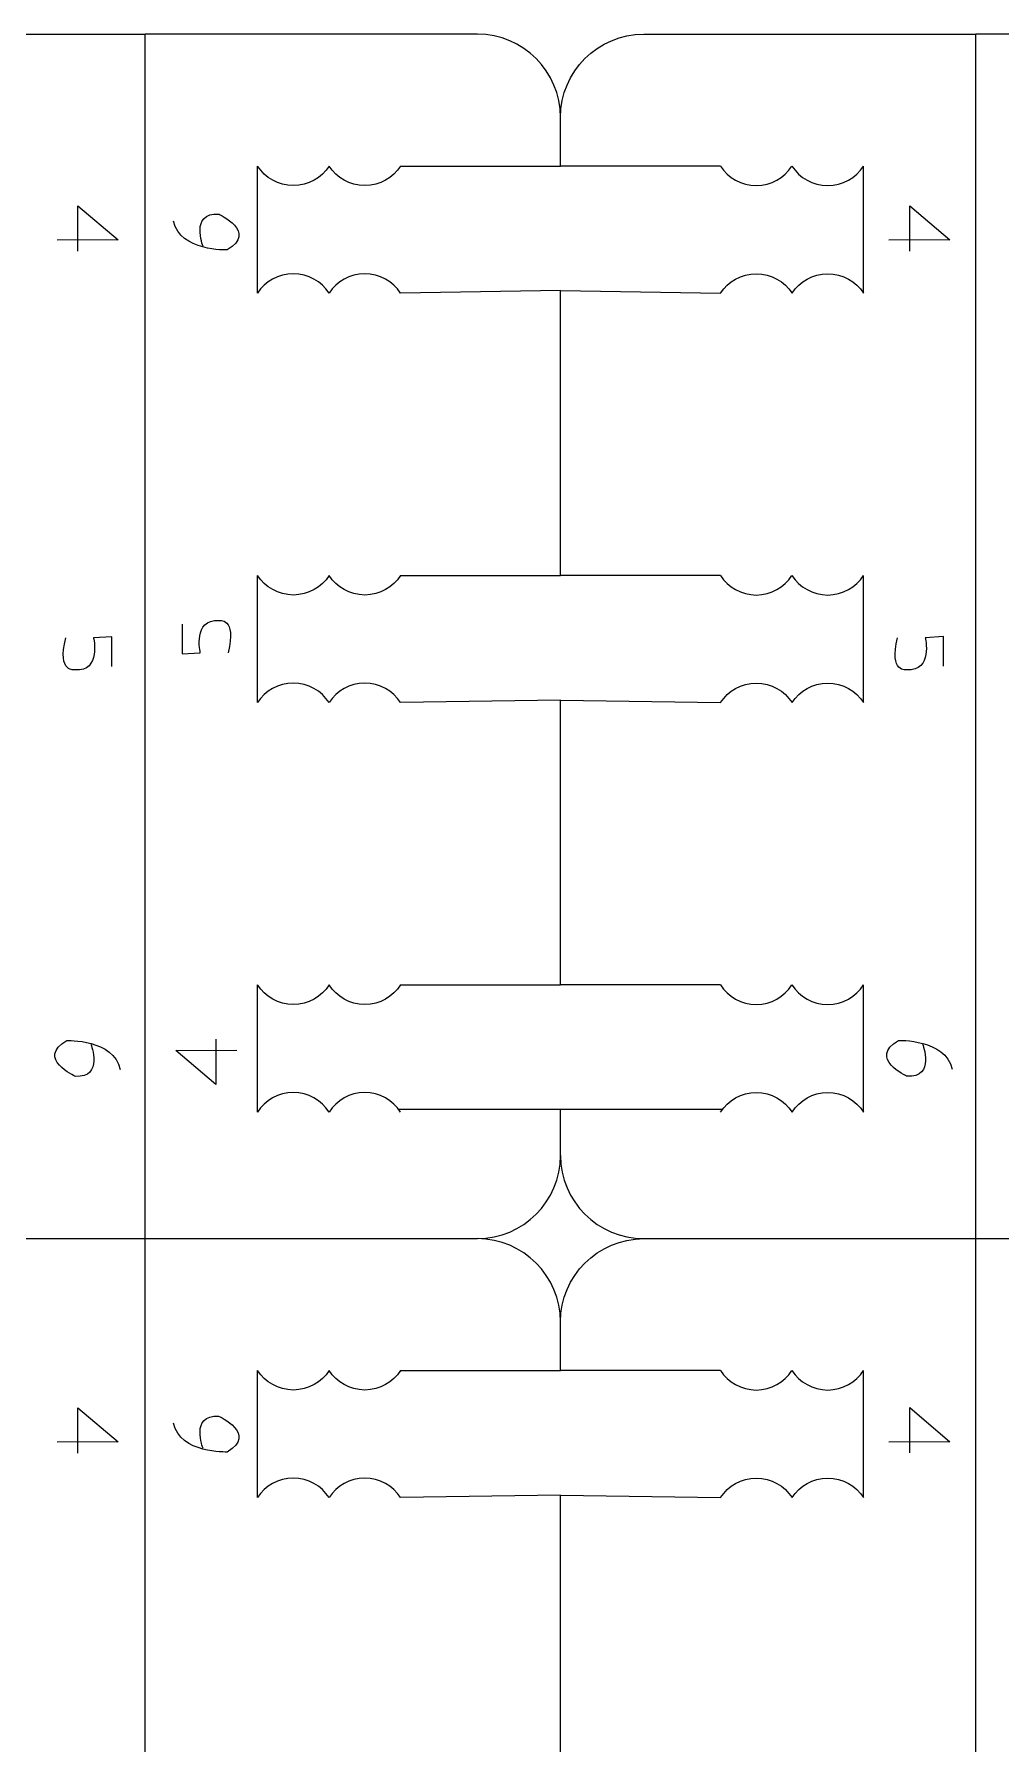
# Model space of a CAD drawing. Header units: centimetres. Extents: x -25 to 25, y -32.5 to 32.5.
# Drawn here: x -5.078 to -2.708, y 15.61 to 19.805 of the extents above; entities that cross this region are included whole.
import ezdxf

# ---------------------------------------------------------------- set-up
doc = ezdxf.new("R2010")
doc.units = ezdxf.units.CM
doc.header["$MEASUREMENT"] = 0
doc.layers.add('Capa 1', color=7, linetype='Continuous')

msp = doc.modelspace()

# ---------------------------------------------------------------- linework, layer by layer
at = {"layer": 'Capa 1', "color": 250, "lineweight": 9}
for points, knots in [([(-5.82499, 19.60151), (-5.82499, 19.71365), (-5.73323, 19.80541), (-5.62109, 19.80541), (-5.62109, 19.80541), (-5.62109, 19.80541), (-5.25527, 19.80541), (-4.80635, 19.80541)], [0, 0, 0, 0, 0.3333333, 0.3333333, 0.3333333, 0.3333333, 1, 1, 1, 1]), ([(-4.18003, 19.48185), (-4.18003, 19.48185), (-3.78771, 19.48185), (-3.78771, 19.48185), (-3.78771, 19.48185), (-3.78771, 19.48185), (-3.78771, 19.60151), (-3.78771, 19.60151), (-3.78771, 19.60151), (-3.78771, 19.71365), (-3.87946, 19.80541), (-3.9916, 19.80541), (-3.9916, 19.80541), (-3.9916, 19.80541), (-4.35743, 19.80541), (-4.80635, 19.80541)], [0, 0, 0, 0, 0.2, 0.2, 0.2, 0.2, 0.4, 0.4, 0.4, 0.4, 0.6, 0.6, 0.6, 0.6, 1, 1, 1, 1]), ([(-3.78771, 19.60151), (-3.78771, 19.71365), (-3.69595, 19.80541), (-3.58381, 19.80541), (-3.58381, 19.80541), (-3.58381, 19.80541), (-3.21798, 19.80541), (-2.76906, 19.80541)], [0, 0, 0, 0, 0.3333333, 0.3333333, 0.3333333, 0.3333333, 1, 1, 1, 1]), ([(-2.14275, 19.48185), (-2.14275, 19.48185), (-1.75042, 19.48185), (-1.75042, 19.48185), (-1.75042, 19.48185), (-1.75042, 19.48185), (-1.75042, 19.60151), (-1.75042, 19.60151), (-1.75042, 19.60151), (-1.75042, 19.71365), (-1.84218, 19.80541), (-1.95432, 19.80541), (-1.95432, 19.80541), (-1.95432, 19.80541), (-2.32014, 19.80541), (-2.76906, 19.80541)], [0, 0, 0, 0, 0.2, 0.2, 0.2, 0.2, 0.4, 0.4, 0.4, 0.4, 0.6, 0.6, 0.6, 0.6, 1, 1, 1, 1]), ([(-4.35526, 19.48185), (-4.37376, 19.45303), (-4.40609, 19.43393), (-4.44288, 19.43393), (-4.44288, 19.43393), (-4.47966, 19.43393), (-4.51199, 19.45303), (-4.53049, 19.48185)], [0, 0, 0, 0, 0.3333333, 0.3333333, 0.3333333, 0.3333333, 1, 1, 1, 1]), ([(-4.18003, 19.48185), (-4.19853, 19.45303), (-4.23086, 19.43393), (-4.26765, 19.43393), (-4.26765, 19.43393), (-4.30443, 19.43393), (-4.33676, 19.45303), (-4.35526, 19.48185)], [0, 0, 0, 0, 0.3333333, 0.3333333, 0.3333333, 0.3333333, 1, 1, 1, 1]), ([(-3.39538, 19.48185), (-3.37688, 19.45303), (-3.34455, 19.43393), (-3.30776, 19.43393), (-3.30776, 19.43393), (-3.27098, 19.43393), (-3.23865, 19.45303), (-3.22015, 19.48185)], [0, 0, 0, 0, 0.3333333, 0.3333333, 0.3333333, 0.3333333, 1, 1, 1, 1]), ([(-3.22015, 19.48185), (-3.20165, 19.45303), (-3.16932, 19.43393), (-3.13253, 19.43393), (-3.13253, 19.43393), (-3.09575, 19.43393), (-3.06342, 19.45303), (-3.04492, 19.48185)], [0, 0, 0, 0, 0.3333333, 0.3333333, 0.3333333, 0.3333333, 1, 1, 1, 1]), ([(-4.35543, 19.16975), (-4.37392, 19.19857), (-4.40626, 19.21767), (-4.44304, 19.21767), (-4.44304, 19.21767), (-4.47983, 19.21767), (-4.51216, 19.19857), (-4.53066, 19.16975)], [0, 0, 0, 0, 0.3333333, 0.3333333, 0.3333333, 0.3333333, 1, 1, 1, 1]), ([(-4.1802, 19.16975), (-4.1987, 19.19857), (-4.23103, 19.21767), (-4.26781, 19.21767), (-4.26781, 19.21767), (-4.3046, 19.21767), (-4.33693, 19.19857), (-4.35543, 19.16975)], [0, 0, 0, 0, 0.3333333, 0.3333333, 0.3333333, 0.3333333, 1, 1, 1, 1]), ([(-3.39521, 19.16975), (-3.37671, 19.19857), (-3.34438, 19.21767), (-3.3076, 19.21767), (-3.3076, 19.21767), (-3.27081, 19.21767), (-3.23848, 19.19857), (-3.21998, 19.16975)], [0, 0, 0, 0, 0.3333333, 0.3333333, 0.3333333, 0.3333333, 1, 1, 1, 1]), ([(-3.21998, 19.16975), (-3.20149, 19.19857), (-3.16915, 19.21767), (-3.13237, 19.21767), (-3.13237, 19.21767), (-3.09558, 19.21767), (-3.06325, 19.19857), (-3.04475, 19.16975)], [0, 0, 0, 0, 0.3333333, 0.3333333, 0.3333333, 0.3333333, 1, 1, 1, 1]), ([(-4.18003, 18.47699), (-4.18003, 18.47699), (-3.78771, 18.47699), (-3.78771, 18.47699), (-3.78771, 18.47699), (-3.78771, 18.47699), (-3.78771, 19.176), (-3.78771, 19.176), (-3.78771, 19.176), (-3.78771, 19.176), (-4.1802, 19.16975), (-4.1802, 19.16975)], [0, 0, 0, 0, 0.25, 0.25, 0.25, 0.25, 0.5, 0.5, 0.5, 0.5, 1, 1, 1, 1]), ([(-4.35526, 18.47699), (-4.37376, 18.44818), (-4.40609, 18.42908), (-4.44288, 18.42908), (-4.44288, 18.42908), (-4.47966, 18.42908), (-4.51199, 18.44818), (-4.53049, 18.47699)], [0, 0, 0, 0, 0.3333333, 0.3333333, 0.3333333, 0.3333333, 1, 1, 1, 1]), ([(-4.18003, 18.47699), (-4.19853, 18.44818), (-4.23086, 18.42908), (-4.26765, 18.42908), (-4.26765, 18.42908), (-4.30443, 18.42908), (-4.33676, 18.44818), (-4.35526, 18.47699)], [0, 0, 0, 0, 0.3333333, 0.3333333, 0.3333333, 0.3333333, 1, 1, 1, 1]), ([(-3.39538, 18.47699), (-3.37688, 18.44818), (-3.34455, 18.42908), (-3.30776, 18.42908), (-3.30776, 18.42908), (-3.27098, 18.42908), (-3.23865, 18.44818), (-3.22015, 18.47699)], [0, 0, 0, 0, 0.3333333, 0.3333333, 0.3333333, 0.3333333, 1, 1, 1, 1]), ([(-3.22015, 18.47699), (-3.20165, 18.44818), (-3.16932, 18.42908), (-3.13253, 18.42908), (-3.13253, 18.42908), (-3.09575, 18.42908), (-3.06342, 18.44818), (-3.04492, 18.47699)], [0, 0, 0, 0, 0.3333333, 0.3333333, 0.3333333, 0.3333333, 1, 1, 1, 1]), ([(-4.35543, 18.16489), (-4.37392, 18.19371), (-4.40626, 18.21281), (-4.44304, 18.21281), (-4.44304, 18.21281), (-4.47983, 18.21281), (-4.51216, 18.19371), (-4.53066, 18.16489)], [0, 0, 0, 0, 0.3333333, 0.3333333, 0.3333333, 0.3333333, 1, 1, 1, 1]), ([(-4.1802, 18.16489), (-4.1987, 18.19371), (-4.23103, 18.21281), (-4.26781, 18.21281), (-4.26781, 18.21281), (-4.3046, 18.21281), (-4.33693, 18.19371), (-4.35543, 18.16489)], [0, 0, 0, 0, 0.3333333, 0.3333333, 0.3333333, 0.3333333, 1, 1, 1, 1]), ([(-3.39521, 18.16489), (-3.37671, 18.19371), (-3.34438, 18.21281), (-3.3076, 18.21281), (-3.3076, 18.21281), (-3.27081, 18.21281), (-3.23848, 18.19371), (-3.21998, 18.16489)], [0, 0, 0, 0, 0.3333333, 0.3333333, 0.3333333, 0.3333333, 1, 1, 1, 1]), ([(-3.21998, 18.16489), (-3.20149, 18.19371), (-3.16915, 18.21281), (-3.13237, 18.21281), (-3.13237, 18.21281), (-3.09558, 18.21281), (-3.06325, 18.19371), (-3.04475, 18.16489)], [0, 0, 0, 0, 0.3333333, 0.3333333, 0.3333333, 0.3333333, 1, 1, 1, 1]), ([(-4.18003, 17.47214), (-4.18003, 17.47214), (-3.78771, 17.47214), (-3.78771, 17.47214), (-3.78771, 17.47214), (-3.78771, 17.47214), (-3.78771, 18.17115), (-3.78771, 18.17115), (-3.78771, 18.17115), (-3.78771, 18.17115), (-4.1802, 18.16489), (-4.1802, 18.16489)], [0, 0, 0, 0, 0.25, 0.25, 0.25, 0.25, 0.5, 0.5, 0.5, 0.5, 1, 1, 1, 1]), ([(-4.35526, 17.47214), (-4.37376, 17.44332), (-4.40609, 17.42422), (-4.44288, 17.42422), (-4.44288, 17.42422), (-4.47966, 17.42422), (-4.51199, 17.44332), (-4.53049, 17.47214)], [0, 0, 0, 0, 0.3333333, 0.3333333, 0.3333333, 0.3333333, 1, 1, 1, 1]), ([(-4.18003, 17.47214), (-4.19853, 17.44332), (-4.23086, 17.42422), (-4.26765, 17.42422), (-4.26765, 17.42422), (-4.30443, 17.42422), (-4.33676, 17.44332), (-4.35526, 17.47214)], [0, 0, 0, 0, 0.3333333, 0.3333333, 0.3333333, 0.3333333, 1, 1, 1, 1]), ([(-3.39538, 17.47214), (-3.37688, 17.44332), (-3.34455, 17.42422), (-3.30776, 17.42422), (-3.30776, 17.42422), (-3.27098, 17.42422), (-3.23865, 17.44332), (-3.22015, 17.47214)], [0, 0, 0, 0, 0.3333333, 0.3333333, 0.3333333, 0.3333333, 1, 1, 1, 1]), ([(-3.22015, 17.47214), (-3.20165, 17.44332), (-3.16932, 17.42422), (-3.13253, 17.42422), (-3.13253, 17.42422), (-3.09575, 17.42422), (-3.06342, 17.44332), (-3.04492, 17.47214)], [0, 0, 0, 0, 0.3333333, 0.3333333, 0.3333333, 0.3333333, 1, 1, 1, 1]), ([(-4.35543, 17.16004), (-4.37392, 17.18885), (-4.40626, 17.20795), (-4.44304, 17.20795), (-4.44304, 17.20795), (-4.47983, 17.20795), (-4.51216, 17.18885), (-4.53066, 17.16004)], [0, 0, 0, 0, 0.3333333, 0.3333333, 0.3333333, 0.3333333, 1, 1, 1, 1]), ([(-4.1802, 17.16004), (-4.1987, 17.18885), (-4.23103, 17.20795), (-4.26781, 17.20795), (-4.26781, 17.20795), (-4.3046, 17.20795), (-4.33693, 17.18885), (-4.35543, 17.16004)], [0, 0, 0, 0, 0.3333333, 0.3333333, 0.3333333, 0.3333333, 1, 1, 1, 1]), ([(-3.39521, 17.16004), (-3.37671, 17.18885), (-3.34438, 17.20795), (-3.3076, 17.20795), (-3.3076, 17.20795), (-3.27081, 17.20795), (-3.23848, 17.18885), (-3.21998, 17.16004)], [0, 0, 0, 0, 0.3333333, 0.3333333, 0.3333333, 0.3333333, 1, 1, 1, 1]), ([(-3.21998, 17.16004), (-3.20149, 17.18885), (-3.16915, 17.20795), (-3.13237, 17.20795), (-3.13237, 17.20795), (-3.09558, 17.20795), (-3.06325, 17.18885), (-3.04475, 17.16004)], [0, 0, 0, 0, 0.3333333, 0.3333333, 0.3333333, 0.3333333, 1, 1, 1, 1]), ([(-4.80635, 16.84941), (-4.33423, 16.84941), (-3.9916, 16.84941), (-3.9916, 16.84941), (-3.9916, 16.84941), (-3.87946, 16.84941), (-3.78771, 16.94117), (-3.78771, 17.05331), (-3.78771, 17.05331), (-3.78771, 17.05331), (-3.78771, 17.16629), (-3.78771, 17.16629), (-3.78771, 17.16629), (-3.78771, 17.16629), (-4.18455, 17.16629), (-4.18455, 17.16629)], [0, 0, 0, 0, 0.2, 0.2, 0.2, 0.2, 0.4, 0.4, 0.4, 0.4, 0.6, 0.6, 0.6, 0.6, 1, 1, 1, 1]), ([(-2.76906, 16.84941), (-2.29695, 16.84941), (-1.95432, 16.84941), (-1.95432, 16.84941), (-1.95432, 16.84941), (-1.84218, 16.84941), (-1.75042, 16.94117), (-1.75042, 17.05331), (-1.75042, 17.05331), (-1.75042, 17.05331), (-1.75042, 17.16629), (-1.75042, 17.16629), (-1.75042, 17.16629), (-1.75042, 17.16629), (-2.14727, 17.16629), (-2.14727, 17.16629)], [0, 0, 0, 0, 0.2, 0.2, 0.2, 0.2, 0.4, 0.4, 0.4, 0.4, 0.6, 0.6, 0.6, 0.6, 1, 1, 1, 1]), ([(-5.82499, 17.05331), (-5.82499, 16.94117), (-5.73323, 16.84941), (-5.62109, 16.84941), (-5.62109, 16.84941), (-5.62109, 16.84941), (-5.27846, 16.84941), (-4.80635, 16.84941)], [0, 0, 0, 0, 0.3333333, 0.3333333, 0.3333333, 0.3333333, 1, 1, 1, 1]), ([(-3.78771, 17.05331), (-3.78771, 16.94117), (-3.69595, 16.84941), (-3.58381, 16.84941), (-3.58381, 16.84941), (-3.58381, 16.84941), (-3.24118, 16.84941), (-2.76906, 16.84941)], [0, 0, 0, 0, 0.3333333, 0.3333333, 0.3333333, 0.3333333, 1, 1, 1, 1]), ([(-4.18003, 16.52586), (-4.18003, 16.52586), (-3.78771, 16.52586), (-3.78771, 16.52586), (-3.78771, 16.52586), (-3.78771, 16.52586), (-3.78771, 16.64552), (-3.78771, 16.64552), (-3.78771, 16.64552), (-3.78771, 16.75766), (-3.87946, 16.84941), (-3.9916, 16.84941)], [0, 0, 0, 0, 0.25, 0.25, 0.25, 0.25, 0.5, 0.5, 0.5, 0.5, 1, 1, 1, 1]), ([(-4.35526, 16.52586), (-4.37376, 16.49704), (-4.40609, 16.47794), (-4.44288, 16.47794), (-4.44288, 16.47794), (-4.47966, 16.47794), (-4.51199, 16.49704), (-4.53049, 16.52586)], [0, 0, 0, 0, 0.3333333, 0.3333333, 0.3333333, 0.3333333, 1, 1, 1, 1]), ([(-4.18003, 16.52586), (-4.19853, 16.49704), (-4.23086, 16.47794), (-4.26765, 16.47794), (-4.26765, 16.47794), (-4.30443, 16.47794), (-4.33676, 16.49704), (-4.35526, 16.52586)], [0, 0, 0, 0, 0.3333333, 0.3333333, 0.3333333, 0.3333333, 1, 1, 1, 1]), ([(-3.39538, 16.52586), (-3.37688, 16.49704), (-3.34455, 16.47794), (-3.30776, 16.47794), (-3.30776, 16.47794), (-3.27098, 16.47794), (-3.23865, 16.49704), (-3.22015, 16.52586)], [0, 0, 0, 0, 0.3333333, 0.3333333, 0.3333333, 0.3333333, 1, 1, 1, 1]), ([(-3.22015, 16.52586), (-3.20165, 16.49704), (-3.16932, 16.47794), (-3.13253, 16.47794), (-3.13253, 16.47794), (-3.09575, 16.47794), (-3.06342, 16.49704), (-3.04492, 16.52586)], [0, 0, 0, 0, 0.3333333, 0.3333333, 0.3333333, 0.3333333, 1, 1, 1, 1]), ([(-4.35543, 16.21376), (-4.37392, 16.24258), (-4.40626, 16.26168), (-4.44304, 16.26168), (-4.44304, 16.26168), (-4.47983, 16.26168), (-4.51216, 16.24258), (-4.53066, 16.21376)], [0, 0, 0, 0, 0.3333333, 0.3333333, 0.3333333, 0.3333333, 1, 1, 1, 1]), ([(-4.1802, 16.21376), (-4.1987, 16.24258), (-4.23103, 16.26168), (-4.26781, 16.26168), (-4.26781, 16.26168), (-4.3046, 16.26168), (-4.33693, 16.24258), (-4.35543, 16.21376)], [0, 0, 0, 0, 0.3333333, 0.3333333, 0.3333333, 0.3333333, 1, 1, 1, 1]), ([(-3.39521, 16.21376), (-3.37671, 16.24258), (-3.34438, 16.26168), (-3.3076, 16.26168), (-3.3076, 16.26168), (-3.27081, 16.26168), (-3.23848, 16.24258), (-3.21998, 16.21376)], [0, 0, 0, 0, 0.3333333, 0.3333333, 0.3333333, 0.3333333, 1, 1, 1, 1]), ([(-3.21998, 16.21376), (-3.20149, 16.24258), (-3.16915, 16.26168), (-3.13237, 16.26168), (-3.13237, 16.26168), (-3.09558, 16.26168), (-3.06325, 16.24258), (-3.04475, 16.21376)], [0, 0, 0, 0, 0.3333333, 0.3333333, 0.3333333, 0.3333333, 1, 1, 1, 1]), ([(-4.18003, 15.521), (-4.18003, 15.521), (-3.78771, 15.521), (-3.78771, 15.521), (-3.78771, 15.521), (-3.78771, 15.521), (-3.78771, 16.22001), (-3.78771, 16.22001), (-3.78771, 16.22001), (-3.78771, 16.22001), (-4.1802, 16.21376), (-4.1802, 16.21376)], [0, 0, 0, 0, 0.25, 0.25, 0.25, 0.25, 0.5, 0.5, 0.5, 0.5, 1, 1, 1, 1])]:
    msp.add_open_spline(points, degree=3, knots=knots, dxfattribs=at)
for points in [[(-4.80633, 16.84941), (-4.80633, 16.84941), (-4.80633, 19.80542), (-4.80633, 19.80542)], [(-2.76905, 16.84941), (-2.76905, 16.84941), (-2.76905, 19.80542), (-2.76905, 19.80542)], [(-4.53066, 19.16975), (-4.53066, 19.16975), (-4.53049, 19.48185), (-4.53049, 19.48185)], [(-3.39538, 19.48185), (-3.39538, 19.48185), (-3.78771, 19.48185), (-3.78771, 19.48185)], [(-3.04475, 19.16975), (-3.04475, 19.16975), (-3.04492, 19.48185), (-3.04492, 19.48185)], [(-3.78771, 19.176), (-3.78771, 19.176), (-3.39521, 19.16975), (-3.39521, 19.16975)], [(-4.53066, 18.16489), (-4.53066, 18.16489), (-4.53049, 18.47699), (-4.53049, 18.47699)], [(-3.39538, 18.47699), (-3.39538, 18.47699), (-3.78771, 18.47699), (-3.78771, 18.47699)], [(-3.04475, 18.16489), (-3.04475, 18.16489), (-3.04492, 18.47699), (-3.04492, 18.47699)], [(-3.78771, 18.17115), (-3.78771, 18.17115), (-3.39521, 18.16489), (-3.39521, 18.16489)], [(-4.53066, 17.16004), (-4.53066, 17.16004), (-4.53049, 17.47214), (-4.53049, 17.47214)], [(-3.39538, 17.47214), (-3.39538, 17.47214), (-3.78771, 17.47214), (-3.78771, 17.47214)], [(-3.04475, 17.16004), (-3.04475, 17.16004), (-3.04492, 17.47214), (-3.04492, 17.47214)], [(-3.39086, 17.16629), (-3.52315, 17.16629), (-3.65542, 17.16629), (-3.78771, 17.16629)], [(-4.80633, 13.89342), (-4.80633, 13.89342), (-4.80633, 16.84943), (-4.80633, 16.84943)], [(-3.78771, 16.64552), (-3.78771, 16.75766), (-3.69595, 16.84941), (-3.58381, 16.84941)], [(-2.76905, 13.89342), (-2.76905, 13.89342), (-2.76905, 16.84943), (-2.76905, 16.84943)], [(-4.53066, 16.21376), (-4.53066, 16.21376), (-4.53049, 16.52586), (-4.53049, 16.52586)], [(-3.39538, 16.52586), (-3.39538, 16.52586), (-3.78771, 16.52586), (-3.78771, 16.52586)], [(-3.04475, 16.21376), (-3.04475, 16.21376), (-3.04492, 16.52586), (-3.04492, 16.52586)], [(-3.78771, 16.22001), (-3.78771, 16.22001), (-3.39521, 16.21376), (-3.39521, 16.21376)]]:
    msp.add_open_spline(points, degree=3, dxfattribs=at)
at = {"layer": 'Capa 1', "color": 240, "lineweight": 9}
for points, knots in [([(-2.93142, 19.27325), (-2.93142, 19.27325), (-2.93142, 19.38449), (-2.93142, 19.38449), (-2.93142, 19.38449), (-2.93142, 19.38449), (-2.83296, 19.30082), (-2.83296, 19.30082), (-2.83296, 19.30082), (-2.83296, 19.30082), (-2.98263, 19.29985), (-2.98263, 19.29985)], [0, 0, 0, 0, 0.25, 0.25, 0.25, 0.25, 0.5, 0.5, 0.5, 0.5, 1, 1, 1, 1]), ([(-4.97114, 19.27301), (-4.97114, 19.27301), (-4.97114, 19.38425), (-4.97114, 19.38425), (-4.97114, 19.38425), (-4.97114, 19.38425), (-4.87268, 19.30058), (-4.87268, 19.30058), (-4.87268, 19.30058), (-4.87268, 19.30058), (-5.02236, 19.29961), (-5.02236, 19.29961)], [0, 0, 0, 0, 0.25, 0.25, 0.25, 0.25, 0.5, 0.5, 0.5, 0.5, 1, 1, 1, 1]), ([(-4.66448, 19.28519), (-4.66448, 19.28519), (-4.69678, 19.3679), (-4.62616, 19.36396), (-4.62616, 19.36396), (-4.62616, 19.36396), (-4.52916, 19.32), (-4.60538, 19.27598), (-4.60538, 19.27598), (-4.60538, 19.27598), (-4.72094, 19.27204), (-4.73668, 19.34685)], [0, 0, 0, 0, 0.25, 0.25, 0.25, 0.25, 0.5, 0.5, 0.5, 0.5, 1, 1, 1, 1]), ([(-4.71554, 18.35779), (-4.71554, 18.35779), (-4.71598, 18.28493), (-4.71598, 18.28493), (-4.71598, 18.28493), (-4.71598, 18.28493), (-4.67107, 18.28755), (-4.67107, 18.28755)], [0, 0, 0, 0, 0.3333333, 0.3333333, 0.3333333, 0.3333333, 1, 1, 1, 1]), ([(-4.67107, 18.28755), (-4.67107, 18.28755), (-4.69023, 18.37126), (-4.62553, 18.36633), (-4.62553, 18.36633), (-4.62553, 18.36633), (-4.58117, 18.37518), (-4.60284, 18.28755)], [0, 0, 0, 0, 0.3333333, 0.3333333, 0.3333333, 0.3333333, 1, 1, 1, 1]), ([(-4.93287, 18.32408), (-4.93287, 18.32408), (-4.91371, 18.24037), (-4.97841, 18.24529), (-4.97841, 18.24529), (-4.97841, 18.24529), (-5.02277, 18.23644), (-5.0011, 18.32408)], [0, 0, 0, 0, 0.3333333, 0.3333333, 0.3333333, 0.3333333, 1, 1, 1, 1]), ([(-4.8884, 18.25384), (-4.8884, 18.25384), (-4.88797, 18.3267), (-4.88797, 18.3267), (-4.88797, 18.3267), (-4.88797, 18.3267), (-4.93287, 18.32408), (-4.93287, 18.32408)], [0, 0, 0, 0, 0.3333333, 0.3333333, 0.3333333, 0.3333333, 1, 1, 1, 1]), ([(-2.89315, 18.32432), (-2.89315, 18.32432), (-2.87398, 18.24061), (-2.93869, 18.24553), (-2.93869, 18.24553), (-2.93869, 18.24553), (-2.98305, 18.23668), (-2.96137, 18.32432)], [0, 0, 0, 0, 0.3333333, 0.3333333, 0.3333333, 0.3333333, 1, 1, 1, 1]), ([(-2.84868, 18.25408), (-2.84868, 18.25408), (-2.84824, 18.32694), (-2.84824, 18.32694), (-2.84824, 18.32694), (-2.84824, 18.32694), (-2.89315, 18.32432), (-2.89315, 18.32432)], [0, 0, 0, 0, 0.3333333, 0.3333333, 0.3333333, 0.3333333, 1, 1, 1, 1]), ([(-4.93946, 17.32644), (-4.93946, 17.32644), (-4.90716, 17.24373), (-4.97779, 17.24767), (-4.97779, 17.24767), (-4.97779, 17.24767), (-5.07478, 17.29163), (-4.99856, 17.33565), (-4.99856, 17.33565), (-4.99856, 17.33565), (-4.88301, 17.33958), (-4.86727, 17.26478)], [0, 0, 0, 0, 0.25, 0.25, 0.25, 0.25, 0.5, 0.5, 0.5, 0.5, 1, 1, 1, 1]), ([(-4.6328, 17.33862), (-4.6328, 17.33862), (-4.6328, 17.22737), (-4.6328, 17.22737), (-4.6328, 17.22737), (-4.6328, 17.22737), (-4.73126, 17.31105), (-4.73126, 17.31105), (-4.73126, 17.31105), (-4.73126, 17.31105), (-4.58158, 17.31201), (-4.58158, 17.31201)], [0, 0, 0, 0, 0.25, 0.25, 0.25, 0.25, 0.5, 0.5, 0.5, 0.5, 1, 1, 1, 1]), ([(-2.89974, 17.32668), (-2.89974, 17.32668), (-2.86744, 17.24397), (-2.93806, 17.24791), (-2.93806, 17.24791), (-2.93806, 17.24791), (-3.03505, 17.29187), (-2.95883, 17.33589), (-2.95883, 17.33589), (-2.95883, 17.33589), (-2.84328, 17.33982), (-2.82754, 17.26502)], [0, 0, 0, 0, 0.25, 0.25, 0.25, 0.25, 0.5, 0.5, 0.5, 0.5, 1, 1, 1, 1]), ([(-4.97114, 16.3233), (-4.97114, 16.3233), (-4.97114, 16.43455), (-4.97114, 16.43455), (-4.97114, 16.43455), (-4.97114, 16.43455), (-4.87268, 16.35087), (-4.87268, 16.35087), (-4.87268, 16.35087), (-4.87268, 16.35087), (-5.02236, 16.34991), (-5.02236, 16.34991)], [0, 0, 0, 0, 0.25, 0.25, 0.25, 0.25, 0.5, 0.5, 0.5, 0.5, 1, 1, 1, 1]), ([(-4.66448, 16.33499), (-4.66448, 16.33499), (-4.69678, 16.4177), (-4.62616, 16.41376), (-4.62616, 16.41376), (-4.62616, 16.41376), (-4.52916, 16.3698), (-4.60538, 16.32578), (-4.60538, 16.32578), (-4.60538, 16.32578), (-4.72094, 16.32185), (-4.73668, 16.39665)], [0, 0, 0, 0, 0.25, 0.25, 0.25, 0.25, 0.5, 0.5, 0.5, 0.5, 1, 1, 1, 1]), ([(-2.93142, 16.32354), (-2.93142, 16.32354), (-2.93142, 16.43479), (-2.93142, 16.43479), (-2.93142, 16.43479), (-2.93142, 16.43479), (-2.83296, 16.35111), (-2.83296, 16.35111), (-2.83296, 16.35111), (-2.83296, 16.35111), (-2.98263, 16.35015), (-2.98263, 16.35015)], [0, 0, 0, 0, 0.25, 0.25, 0.25, 0.25, 0.5, 0.5, 0.5, 0.5, 1, 1, 1, 1])]:
    msp.add_open_spline(points, degree=3, knots=knots, dxfattribs=at)

doc.saveas('drawing.dxf')
